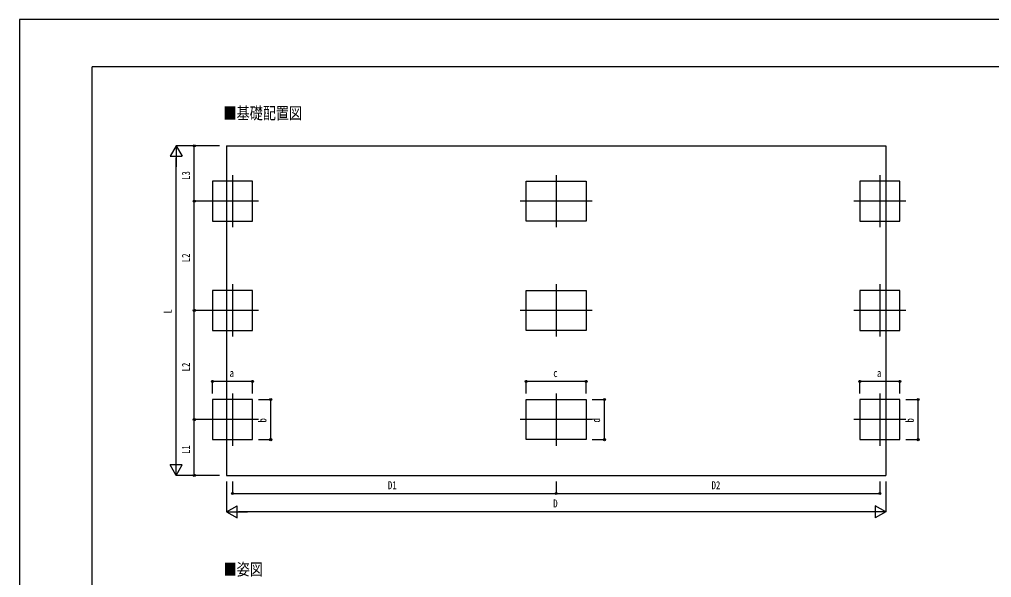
# Model space of a CAD drawing. Units: millimetres, scale not verified. Extents: x -16820 to 16820, y -11880 to 11880.
# Drawn here: x -16820 to -793, y 2682 to 11880 of the extents above; entities that cross this region are included whole.
import ezdxf
from ezdxf.enums import TextEntityAlignment as Align

# ---------------------------------------------------------------- set-up
doc = ezdxf.new("R2010")
doc.units = ezdxf.units.MM
doc.header["$LTSCALE"] = 50
for name, color, linetype in [('0-2_USER1', 3, 'Continuous'), ('0-3_YKK_12', 2, 'Continuous'), ('0-5_YKK_A1', 4, 'Continuous'), ('0-6_YKK_D', 6, 'Continuous'), ('0-7_YKK_ZWAK', 7, 'Continuous')]:
    doc.layers.add(name, color=color, linetype=linetype)
doc.styles.add('ＭＳ ゴシック', font='')
doc.styles.get('ＭＳ ゴシック').set_extended_font_data('MS Gothic')

msp = doc.modelspace()

# ---------------------------------------------------------------- linework, layer by layer
at = {"layer": '0-3_YKK_12'}
for p, q in [((-13307.42, 9315.18), (-13307.42, 8455.18)), ((-7970.92, 9315.18), (-7970.92, 8455.18)), ((-2634.42, 9315.18), (-2634.42, 8455.18)), ((-12877.42, 8885.18), (-13737.42, 8885.18)), ((-7375.92, 8885.18), (-8565.92, 8885.18)), ((-2204.42, 8885.18), (-3064.42, 8885.18)), ((-13307.42, 7515.18), (-13307.42, 6655.18)), ((-7970.92, 7515.18), (-7970.92, 6655.18)), ((-2634.42, 7515.18), (-2634.42, 6655.18)), ((-12877.42, 7085.18), (-13737.42, 7085.18)), ((-7375.92, 7085.18), (-8565.92, 7085.18)), ((-2204.42, 7085.18), (-3064.42, 7085.18)), ((-13307.42, 5715.18), (-13307.42, 4855.18)), ((-7970.92, 5715.18), (-7970.92, 4855.18)), ((-2634.42, 5715.18), (-2634.42, 4855.18)), ((-12877.42, 5285.18), (-13737.42, 5285.18)), ((-7375.92, 5285.18), (-8565.92, 5285.18)), ((-2204.42, 5285.18), (-3064.42, 5285.18))]:
    msp.add_line(p, q, dxfattribs=at)
at = {"layer": '0-5_YKK_A1'}
for p, q in [((-13405.92, 9798.18), (-13405.92, 4366.18)), ((-13637.42, 5615.18), (-13637.42, 4955.18)), ((-2964.42, 5615.18), (-2964.42, 4955.18)), ((-13405.92, 4366.18), (-2535.92, 4366.18))]:
    msp.add_line(p, q, dxfattribs=at)
msp.add_lwpolyline([(-13405.92, 9798.18), (-2535.92, 9798.18), (-2535.92, 4366.18)], dxfattribs=at)
for points in [[(-12977.42, 8555.18), (-12977.42, 9215.18), (-13637.42, 9215.18), (-13637.42, 8555.18)], [(-8465.92, 9215.18), (-7475.92, 9215.18), (-7475.92, 8555.18), (-8465.92, 8555.18)], [(-2304.42, 8555.18), (-2304.42, 9215.18), (-2964.42, 9215.18), (-2964.42, 8555.18)], [(-12977.42, 6755.18), (-12977.42, 7415.18), (-13637.42, 7415.18), (-13637.42, 6755.18)], [(-8465.92, 7415.18), (-7475.92, 7415.18), (-7475.92, 6755.18), (-8465.92, 6755.18)], [(-2304.42, 6755.18), (-2304.42, 7415.18), (-2964.42, 7415.18), (-2964.42, 6755.18)], [(-12977.42, 4955.18), (-12977.42, 5615.18), (-13637.42, 5615.18), (-13637.42, 4955.18)], [(-8465.92, 5615.18), (-7475.92, 5615.18), (-7475.92, 4955.18), (-8465.92, 4955.18)], [(-2304.42, 4955.18), (-2304.42, 5615.18), (-2964.42, 5615.18), (-2964.42, 4955.18)]]:
    msp.add_lwpolyline(points, close=True, dxfattribs=at)
at = {"layer": '0-6_YKK_D'}
for p, q in [((-14237.42, 9798.18), (-14337.42, 9624.97)), ((-13522.92, 9798.18), (-14238.42, 9798.18)), ((-14237.42, 9798.18), (-14137.42, 9624.97)), ((-14237.42, 9798.18), (-14237.42, 9451.77)), ((-13522.92, 9798.18), (-13938.42, 9798.18)), ((-13937.42, 8885.18), (-13937.42, 9798.18)), ((-14337.42, 9624.97), (-14137.42, 9624.97)), ((-14237.42, 4566.18), (-14237.42, 9598.18)), ((-13731.67, 8885.18), (-13938.42, 8885.18)), ((-13737.43, 8885.18), (-13938.42, 8885.18)), ((-13937.42, 7085.18), (-13937.42, 8885.18)), ((-13738.42, 7085.18), (-13938.42, 7085.18)), ((-13737.43, 7085.18), (-13938.42, 7085.18)), ((-13937.42, 5285.18), (-13937.42, 7085.18)), ((-13637.42, 5715.18), (-13637.42, 5916.18)), ((-12977.42, 5915.18), (-13637.42, 5915.18)), ((-12977.42, 5715.18), (-12977.42, 5916.18)), ((-8465.92, 5715.18), (-8465.92, 5916.18)), ((-7475.92, 5915.18), (-8465.92, 5915.18)), ((-7475.92, 5715.18), (-7475.92, 5916.18)), ((-2964.42, 5715.18), (-2964.42, 5916.18)), ((-2304.42, 5915.18), (-2964.42, 5915.18)), ((-2304.42, 5715.18), (-2304.42, 5916.18)), ((-12877.42, 5615.18), (-12676.42, 5615.18)), ((-12677.42, 4955.18), (-12677.42, 5615.18)), ((-7375.92, 5615.18), (-7174.92, 5615.18)), ((-7175.92, 4955.18), (-7175.92, 5615.18)), ((-2204.42, 5615.18), (-2003.42, 5615.18)), ((-2004.42, 4955.18), (-2004.42, 5615.18)), ((-13738.42, 5285.18), (-13938.42, 5285.18)), ((-13738.42, 5285.18), (-13938.42, 5285.18)), ((-13937.42, 4366.18), (-13937.42, 5285.18)), ((-12877.42, 4955.18), (-12676.42, 4955.18)), ((-7375.92, 4955.18), (-7174.92, 4955.18)), ((-2204.42, 4955.18), (-2003.42, 4955.18)), ((-14237.42, 4366.18), (-14237.42, 4712.59)), ((-14237.42, 4366.18), (-14337.42, 4539.38)), ((-14137.42, 4539.38), (-14337.42, 4539.38)), ((-14237.42, 4366.18), (-14137.42, 4539.38)), ((-13522.92, 4366.18), (-14238.42, 4366.18)), ((-13522.92, 4366.18), (-13938.42, 4366.18)), ((-13405.92, 4266.18), (-13405.92, 3765.18)), ((-13307.42, 4266.18), (-13307.42, 4065.18)), ((-7970.92, 4267.18), (-7970.92, 4065.18)), ((-7970.92, 4266.18), (-7970.92, 4065.18)), ((-2634.42, 4267.18), (-2634.42, 4065.18)), ((-2535.92, 4266.18), (-2535.92, 3765.18)), ((-13307.42, 4066.18), (-7970.92, 4066.18)), ((-7970.92, 4066.18), (-2634.42, 4066.18)), ((-13405.92, 3766.18), (-13232.72, 3866.18)), ((-13232.72, 3666.18), (-13232.72, 3866.18)), ((-2535.92, 3766.18), (-2709.13, 3866.18)), ((-2709.13, 3866.18), (-2709.13, 3666.18)), ((-13405.92, 3766.18), (-13232.72, 3666.18)), ((-13405.92, 3766.18), (-13059.51, 3766.18)), ((-2735.92, 3766.18), (-13205.92, 3766.18)), ((-2535.92, 3766.18), (-2882.33, 3766.18)), ((-2535.92, 3766.18), (-2709.13, 3666.18))]:
    msp.add_line(p, q, dxfattribs=at)
for centre in [(-13937.42, 9798.18), (-13937.42, 8885.18), (-13937.42, 8885.18), (-13937.42, 7085.18), (-13937.42, 7085.18), (-13637.42, 5915.18), (-12977.42, 5915.18), (-8465.92, 5915.18), (-7475.92, 5915.18), (-2964.42, 5915.18), (-2304.42, 5915.18), (-12677.42, 5615.18), (-7175.92, 5615.18), (-2004.42, 5615.18), (-13937.42, 5285.18), (-13937.42, 5285.18), (-12677.42, 4955.18), (-7175.92, 4955.18), (-2004.42, 4955.18), (-13937.42, 4366.18), (-13307.42, 4066.18), (-7970.92, 4066.18), (-7970.92, 4066.18), (-2634.42, 4066.18)]:
    msp.add_circle(centre, 17, dxfattribs=at)
at = {"layer": '0-7_YKK_ZWAK'}
for p in [(15580.08, 11100), (-15619.92, -10100)]:
    msp.add_line(p, (-15619.92, 11100), dxfattribs=at)
msp.add_lwpolyline([(-16820, -11880), (16820, -11880), (16820, 11880), (-16820, 11880)], close=True, dxfattribs=at)

# ---------------------------------------------------------------- texts
at = {"layer": '0-2_USER1', "style": 'ＭＳ ゴシック', "width": 0.8}
for s, p in [('■基礎配置図', (-13455.56, 10177.03)), ('■姿図', (-13454.56, 2659.63))]:
    msp.add_text(s, height=197.9, dxfattribs=at).set_placement(p, align=Align.BOTTOM_LEFT)
at = {"layer": '0-6_YKK_D', "style": 'ＭＳ ゴシック', "width": 0.8}
for s, p in [('L3', (-13969.42, 9236.08)), ('L2', (-13969.42, 7879.58)), ('L', (-14269.42, 7034.18)), ('L2', (-13969.42, 6079.58)), ('b', (-12709.42, 5237.18)), ('d', (-7207.92, 5237.18)), ('b', (-2036.42, 5237.18)), ('L1', (-13969.42, 4720.08))]:
    msp.add_text(s, height=132, rotation=90, dxfattribs=at).set_placement(p, align=Align.BOTTOM_LEFT)
for s, p in [('a', (-13355.42, 5947.18)), ('c', (-8018.92, 5947.18)), ('a', (-2682.42, 5947.18)), ('D1', (-10744.77, 4098.18)), ('D2', (-5408.27, 4098.18)), ('D', (-8018.92, 3798.18))]:
    msp.add_text(s, height=132, dxfattribs=at).set_placement(p, align=Align.BOTTOM_LEFT)

doc.saveas('drawing.dxf')
